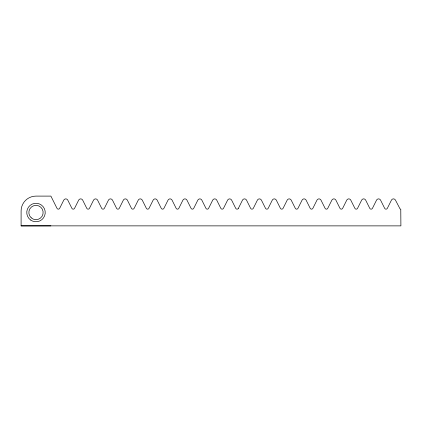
<?xml version="1.0" encoding="UTF-8"?>
<svg xmlns="http://www.w3.org/2000/svg" width="422" height="422" viewBox="0 0 422 422"><rect width="100%" height="100%" fill="white"/><g stroke="black" fill="none" stroke-linecap="round" stroke-linejoin="round"><path stroke-width="0.63" d="M238.398 208.336L242.513 200.102A2.237 2.237 0 0 1 246.511 200.102L250.626 208.336A1.488 1.488 0 0 0 253.29 208.336L257.409 200.102A2.237 2.237 0 0 1 261.403 200.102L265.522 208.336A1.488 1.488 0 0 0 268.186 208.336L272.301 200.102A2.237 2.237 0 0 1 276.299 200.102L280.414 208.336A1.488 1.488 0 0 0 283.078 208.336L287.197 200.102A2.237 2.237 0 0 1 291.191 200.102L295.31 208.336A1.488 1.488 0 0 0 297.974 208.336L302.089 200.102A2.237 2.237 0 0 1 306.087 200.102L310.202 208.336A1.488 1.488 0 0 0 312.866 208.336L316.985 200.102A2.237 2.237 0 0 1 320.978 200.102L325.098 208.336A1.488 1.488 0 0 0 327.63 208.552L331.877 200.102A2.237 2.237 0 0 1 335.875 200.102L339.99 208.336A1.488 1.488 0 0 0 342.653 208.336L346.773 200.102A2.231 2.231 0 0 1 350.766 200.102L354.886 208.336A1.488 1.488 0 0 0 357.55 208.336L361.665 200.102A2.231 2.231 0 0 1 365.663 200.102L369.777 208.336A1.488 1.488 0 0 0 372.447 208.336L376.561 200.102A2.231 2.231 0 0 1 380.554 200.102L384.674 208.336A1.488 1.488 0 0 0 387.338 208.336L391.452 200.102A2.231 2.231 0 0 1 395.451 200.102L400.061 208.901A1.493 1.493 0 0 0 400.773 209.154L400.9 225.881L21.1 225.865M50.888 225.865L21.1 225.897L21.1 211A14.897 14.897 0 0 1 35.997 196.103L50.888 196.103L57.002 208.336A1.488 1.488 0 0 0 59.666 208.336L63.785 200.102A2.237 2.237 0 0 1 67.778 200.102L71.898 208.336A1.488 1.488 0 0 0 74.562 208.336L78.677 200.102A2.237 2.237 0 0 1 82.675 200.102L86.79 208.336A1.488 1.488 0 0 0 89.453 208.336L93.573 200.102A2.237 2.237 0 0 1 97.566 200.102L101.686 208.336A1.488 1.488 0 0 0 104.35 208.336L108.465 200.102A2.237 2.237 0 0 1 112.463 200.102L116.577 208.336A1.488 1.488 0 0 0 119.247 208.336L123.361 200.102A2.237 2.237 0 0 1 127.36 200.102L131.474 208.336A1.488 1.488 0 0 0 134.138 208.336L138.252 200.102A2.237 2.237 0 0 1 142.251 200.102L146.365 208.336A1.488 1.488 0 0 0 149.035 208.336L153.149 200.102A2.237 2.237 0 0 1 157.148 200.102L161.262 208.336A1.488 1.488 0 0 0 163.926 208.336L168.04 200.102A2.237 2.237 0 0 1 172.039 200.102L176.159 208.336A1.488 1.488 0 0 0 178.822 208.336L182.937 200.102A2.237 2.237 0 0 1 186.935 200.102L191.05 208.336A1.488 1.488 0 0 0 193.714 208.336L197.834 200.102A2.237 2.237 0 0 1 201.827 200.102L205.947 208.336A1.488 1.488 0 0 0 208.61 208.336L212.725 200.102A2.237 2.237 0 0 1 216.723 200.102L220.838 208.336A1.488 1.488 0 0 0 223.502 208.336L227.622 200.102A2.237 2.237 0 0 1 231.615 200.102L235.734 208.336A1.488 1.488 0 0 0 238.398 208.336M30.611 220.02A9.237 9.237 0 0 0 45.186 213.432A9.237 9.237 0 0 0 32.188 204.106A9.237 9.237 0 0 0 30.611 220.02M31.217 217.836A7.148 7.148 0 0 0 42.991 213.996A7.148 7.148 0 0 0 33.776 205.72A7.148 7.148 0 0 0 31.217 217.836"/></g></svg>
